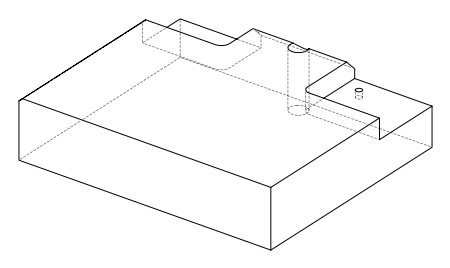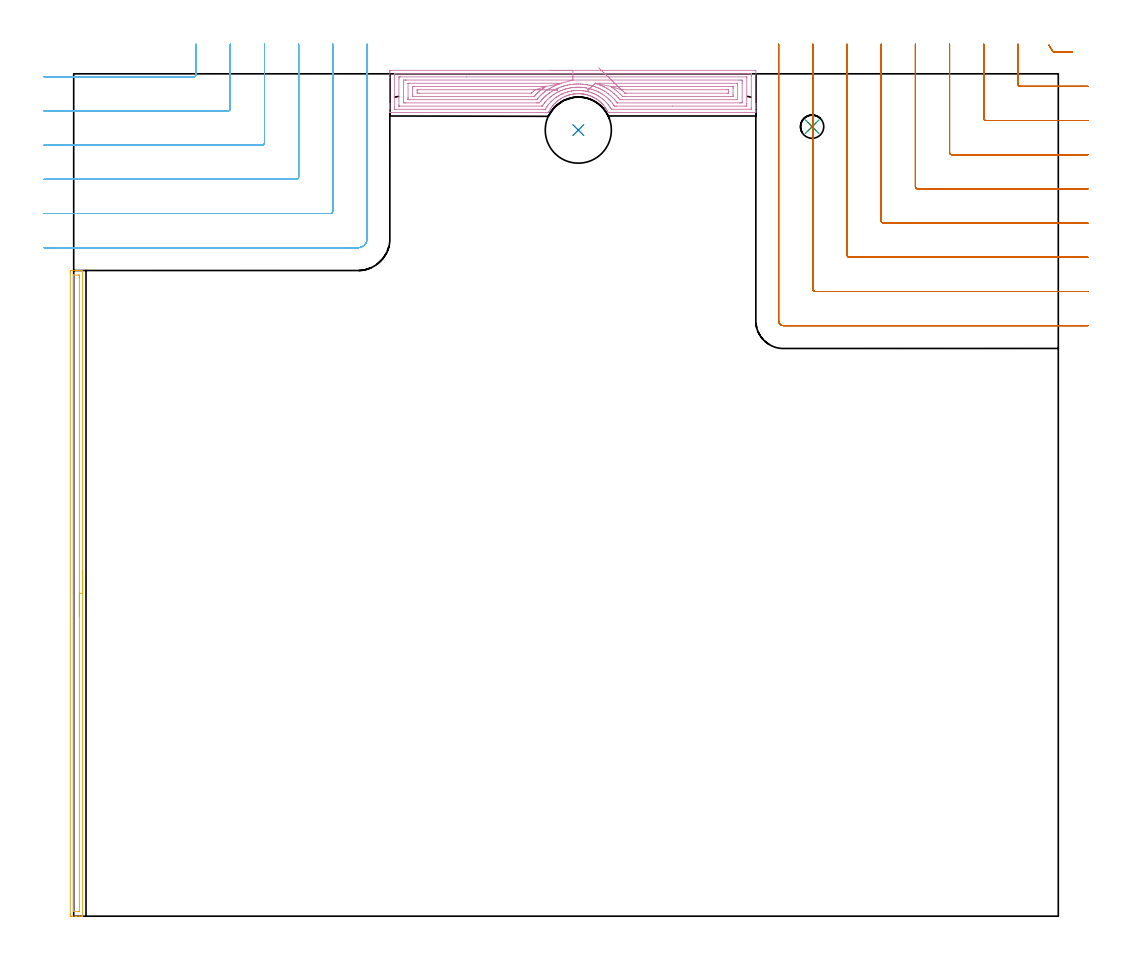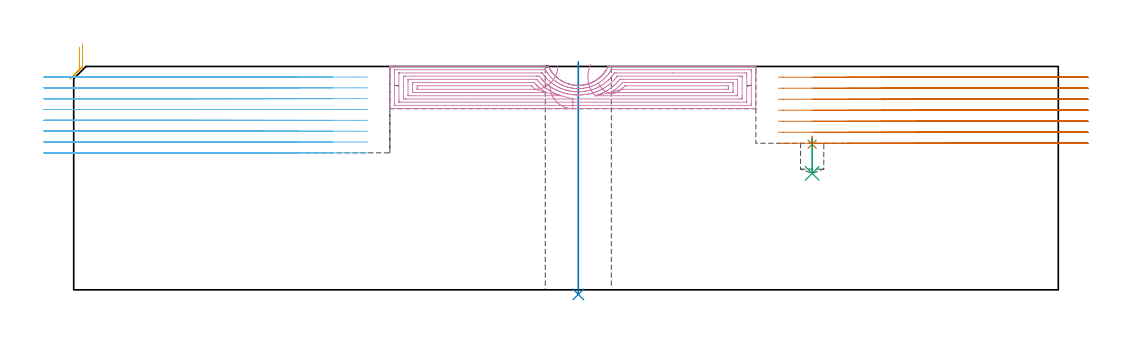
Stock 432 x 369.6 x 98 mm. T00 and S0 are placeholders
(PLAN: 7 operations, 4 tool changes, 49.9 min)
(1 SPOT_DRILL | STEP1POCKET | NXT0321_9005460120000 | 0.04 min | 3692 mm3)
(2 INDEXABLE_INSERT_DRILL_THROUGH_HOLE_FROM_SOLID | STEP1HOLE | NXT0302_029 | 0.41 min | 64674 mm3)
(3 DRILL_BLIND_HOLE_INTO_CENTER | STEP1POCKET | NXT0301_073 | 0.07 min | 1033 mm3)
(4 AREA_MILL | FG_CHAMFER_SURFACE | UGT0205_001 | 9.09 min | 29593 mm3)
(5 AREA_MILL_1 | FG_CHAMFER_SURFACE_1 | UGT0205_001 | 4.72 min | 4188 mm3)
(6 MILL_CORNER_NOTCH_RECTANGULAR | CORNER_NOTCH_RECTANGULAR | UGT0201_094 | Follow Part, ap 5, ae 75% | 16.35 min | 450720 mm3)
(7 MILL_CORNER_NOTCH_RECTANGULAR_1 | CORNER_NOTCH_RECTANGULAR_1 | UGT0201_094 | Follow Part, ap 5, ae 75% | 19.23 min | 532802 mm3)
(TOOL NXT0321_9005460120000 | NC Spot Drill, 142deg, 12mm, Carbide, Uncoated | D12 PA142 FL30 Z2)
(TOOL NXT0302_029 | Index. Insert Drill 29mm [880-D2900L32-05] | D29 PA176 FL145 Z2)
(TOOL NXT0301_073 | Carbide Drill 10.2mm [860.1-1020-031A1-MM 2214] | D10.2 PA140 FL55 Z2)
(TOOL UGT0205_001 | Chamfer Mill 20 x 3 x 45 deg. | D20 FL50 Z2)
(TOOL UGT0201_094 | End mill 20 mm | D20 FL38 Z4)
(OP 1 SPOT_DRILL)
G17 G21 G94 G90
T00 M6
G54
G17 G0 G90 X324. Y346.4 S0 M3
G43 Z108. H0
G94 G81 G98 Z63.861 F250. R67.3
G80
M5
M2
(OP 2 INDEXABLE_INSERT_DRILL_THROUGH_HOLE_FROM_SOLID)
G17 G21 G94 G90
T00 M6
G54
G17 G0 G90 X221.4 Y344.9 S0 M3
G43 Z108. H1
G94 G81 G98 Z-2.006 F250. R100.
G80
M5
M2
(OP 3 DRILL_BLIND_HOLE_INTO_CENTER)
G17 G21 G94 G90
T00 M6
G54
G17 G0 G90 X324. Y346.4 S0 M3
G43 Z108. H1
G94 G81 G98 Z51.1 F250. R66.3
G80
M5
M2
(OP 4 AREA_MILL)
G17 G21 G94 G90
T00 M6
G54
G17 G0 G90 X209. Y371.1 S1061 M3
G43 Z108. H0
Z89.5
G94 G1 X209.038 Z88.628 F250.
X209.152 Z87.763
X209.341 Z86.912
X209.603 Z86.08
X209.937 Z85.274
X210.34 Z84.5
X210.808 Z83.764
X211.34 Z83.072
X211.929 Z82.429
X212.572 Z81.84
X213.264 Z81.308
X214. Z80.84
X214.774 Z80.437
X215.58 Z80.103
X216.412 Z79.841
X217.263 Z79.652
X218.128 Z79.538
X219. Z79.5
X298.719
X299.168 Y371.095 Z79.503
X299.29 Y371.091 Z79.505
X299.3 Y370.964 Z79.633
Y356.565 Z94.029
Y355.953 Z94.644
Y355.685 Z94.912
Y355.072 Z95.525
Y354.804 Z95.792
Y354.267 Z96.332
Y353.579 Z97.02
Y353.042 Z97.557
X299.299 Y352.868 Z97.73
X299.29 Y352.606 Z97.992
X299.164 Y352.6 Z98.
X234.587
X234.516 Y352.604 Z97.99
X234.489 Y352.644 Z97.951
X234.427 Y352.759 Z97.839
X234.283 Y353.042 Z97.553
X234.199 Y353.21 Z97.39
X234.128 Y353.337 Z97.263
X233.603 Y354.213 Z96.385
X233.305 Y354.672 Z95.927
X233.156 Y354.883 Z95.716
X233.113 Y354.941 Z95.659
X233.001 Y355.09 Z95.509
X232.411 Y355.831 Z94.769
X232.361 Y355.888 Z94.711
X232.292 Y355.967 Z94.633
X232.223 Y356.041 Z94.559
X231.909 Y356.38 Z94.22
X231.729 Y356.565 Z94.034
X231.517 Y356.784 Z93.816
X231.455 Y356.843 Z93.756
X231.043 Y357.22 Z93.38
X230.939 Y357.31 Z93.29
X230.623 Y357.585 Z93.013
X230.579 Y357.62 Z92.978
X230.456 Y357.72 Z92.879
X229.729 Y358.262 Z92.336
X229.633 Y358.327 Z92.271
X229.237 Y358.596 Z92.002
X229.145 Y358.653 Z91.945
X228.835 Y358.844 Z91.753
X228.39 Y359.097 Z91.501
X227.941 Y359.337 Z91.262
X227.765 Y359.423 Z91.175
X227.664 Y359.473 Z91.126
X227.047 Y359.747 Z90.849
X226.601 Y359.928 Z90.671
X226.515 Y359.96 Z90.64
X226.153 Y360.093 Z90.506
X225.754 Y360.226 Z90.374
X225.354 Y360.35 Z90.25
X224.79 Y360.492 Z90.105
X224.364 Y360.586 Z90.013
X224.027 Y360.644 Z89.955
X223.899 Y360.665 Z89.931
X223.589 Y360.72 Z89.879
X223.47 Y360.741 Z89.859
X223.353 Y360.754 Z89.845
X223.11 Y360.781 Z89.816
X223.008 Y360.792 Z89.802
X222.747 Y360.824 Z89.774
X222.576 Y360.843 Z89.754
X222.278 Y360.865 Z89.731
X222.149 Y360.872 Z89.719
X222.129 Y360.874 Z89.718
X221.932 Y360.88 Z89.713
X221.682 Y360.889 Z89.706
X221.319 Y360.882 Z89.703
X221.299 Y360.881 Z89.704
X221.292 Y360.88
X221.253 Y360.877 Z89.702
X220.788 Y360.876 Z89.721
X220.336 Y360.842 Z89.748
X220.062 Y360.825 Z89.774
X219.894 Y360.813 Z89.786
X219.447 Y360.762 Z89.835
X219.171 Y360.719 Z89.879
X219. Y360.692 Z89.906
X218.106 Y360.509 Z90.089
X217.664 Y360.402 Z90.196
X217.447 Y360.349 Z90.249
X217.212 Y360.276 Z90.319
X217.046 Y360.224 Z90.374
X216.773 Y360.134 Z90.462
X216.764 Y360.131 Z90.465
X216.642 Y360.088 Z90.509
X216.318 Y359.975 Z90.625
X216.047 Y359.868 Z90.731
X215.869 Y359.799 Z90.801
X215.424 Y359.607 Z90.99
X215.136 Y359.473 Z91.126
X214.53 Y359.157 Z91.44
X214.07 Y358.894 Z91.706
X213.636 Y358.643 Z91.956
X213.56 Y358.596 Z92.003
X213.148 Y358.316 Z92.283
X212.742 Y358.027 Z92.573
X212.346 Y357.719 Z92.879
X211.847 Y357.304 Z93.296
X211.349 Y356.843 Z93.756
X211.195 Y356.69 Z93.909
X210.953 Y356.45 Z94.15
X210.66 Y356.125 Z94.471
X210.538 Y355.993 Z94.606
X210.514 Y355.966 Z94.632
X210.241 Y355.645 Z94.954
X210.112 Y355.493 Z95.107
X210.059 Y355.431 Z95.169
X209.803 Y355.09 Z95.509
X209.189 Y354.213 Z96.386
X209.165 Y354.177 Z96.422
X208.677 Y353.337 Z97.263
X208.476 Y352.965 Z97.634
X208.311 Y352.639 Z97.961
X208.293 Y352.607 Z97.993
X207.866 Y352.6 Z98.
X139.28 Y352.601 Z97.999
X138.836 Y352.602 Z97.997
X138.786
X138.71 Y352.614 Z97.985
X138.7 Y352.82 Z97.778
Y354.267 Z96.332
Y354.804 Z95.792
Y355.072 Z95.525
Y355.685 Z94.912
Y355.953 Z94.644
Y356.565 Z94.029
Y367.93 Z82.667
Y370.352 Z80.245
X138.703 Y370.658 Z79.939
X138.709 Y371.091 Z79.506
X138.839 Y371.095 Z79.503
X139.281 Y371.1 Z79.5
X219.
Y369.686 Z80.914
X296.047
X296.937 Y369.685 Z80.915
X297.031 Y369.684 Z80.916
X297.285 Y369.679 Z80.921
X297.29 Y369.598 Z81.002
X297.297 Y369.421 Z81.179
X297.299 Y368.896 Z81.704
X297.3 Y368.538 Z82.062
X297.299 Y354.804 Z95.796
X297.298 Y354.448 Z96.152
X297.29 Y354.087 Z96.513
X297.278 Y354.021 Z96.579
X297.236 Y354.019 Z96.581
X297.137 Y354.016 Z96.584
X296.937 Y354.015 Z96.585
X296.845 Y354.014 Z96.586
X236.077 Y354.015 Z96.585
X235.977 Y354.016 Z96.584
X235.928 Y354.019 Z96.581
X235.909 Y354.021 Z96.579
X235.795 Y354.199 Z96.401
X235.478 Y354.708 Z95.892
X235.418 Y354.804 Z95.796
X235.315 Y354.965 Z95.635
X234.808 Y355.685 Z94.915
X234.587 Y355.974 Z94.626
X234.109 Y356.565 Z94.035
X233.697 Y357.019 Z93.581
X233.288 Y357.446 Z93.154
X232.806 Y357.912 Z92.688
X232.587 Y358.11 Z92.49
X232.337 Y358.327 Z92.273
X231.915 Y358.677 Z91.923
X231.213 Y359.208 Z91.392
X231.104 Y359.287 Z91.313
X231.025 Y359.343 Z91.257
X230.592 Y359.635 Z90.965
X230.134 Y359.912 Z90.688
X229.828 Y360.088 Z90.512
X229.243 Y360.405 Z90.195
X228.866 Y360.596 Z90.004
X228.352 Y360.832 Z89.768
X228.042 Y360.969 Z89.631
X227.462 Y361.198 Z89.402
X227.089 Y361.338 Z89.262
X226.571 Y361.509 Z89.091
X225.791 Y361.741 Z88.859
X225.727 Y361.758 Z88.842
X225.68 Y361.77 Z88.83
X225.347 Y361.85 Z88.75
X224.79 Y361.964 Z88.636
X224.647 Y361.991 Z88.609
X223.899 Y362.115 Z88.485
X223.591 Y362.155 Z88.445
X223.008 Y362.22 Z88.38
X222.596 Y362.258 Z88.342
X222.117 Y362.287 Z88.313
X221.664 Y362.299 Z88.301
X221.227 Y362.295 Z88.305
X220.787 Y362.285 Z88.315
X220.336 Y362.26 Z88.34
X219.949 Y362.232 Z88.368
X219.445 Y362.188 Z88.412
X219.138 Y362.154 Z88.446
X218.555 Y362.064 Z88.536
X218.372 Y362.031 Z88.569
X217.664 Y361.891 Z88.709
X217.629 Y361.884 Z88.716
X217.47 Y361.85 Z88.75
X216.911 Y361.714 Z88.886
X216.85 Y361.699 Z88.901
X216.773 Y361.677 Z88.923
X216.229 Y361.508 Z89.092
X215.883 Y361.395 Z89.205
X215.566 Y361.283 Z89.317
X214.992 Y361.069 Z89.531
X214.919 Y361.041 Z89.559
X214.745 Y360.969 Z89.631
X214.298 Y360.774 Z89.826
X214.218 Y360.738 Z89.862
X214.101 Y360.681 Z89.919
X213.707 Y360.478 Z90.122
X213.21 Y360.219 Z90.381
X213.126 Y360.172 Z90.428
X212.978 Y360.088 Z90.512
X212.565 Y359.846 Z90.754
X212.32 Y359.699 Z90.901
X212.021 Y359.503 Z91.097
X211.584 Y359.208 Z91.392
X211.493 Y359.144 Z91.456
X211.469 Y359.128 Z91.472
X211.429 Y359.098 Z91.502
X210.992 Y358.759 Z91.841
X210.538 Y358.398 Z92.202
X210.499 Y358.365 Z92.235
X210.455 Y358.327 Z92.273
X210.034 Y357.944 Z92.656
X209.648 Y357.589 Z93.011
X209.575 Y357.518 Z93.082
X209.505 Y357.446 Z93.154
X209.144 Y357.063 Z93.537
X208.757 Y356.643 Z93.957
X208.721 Y356.601 Z93.999
X208.69 Y356.565 Z94.035
X208.321 Y356.116 Z94.484
X207.992 Y355.685 Z94.915
X207.939 Y355.613 Z94.987
X207.866 Y355.511 Z95.089
X207.576 Y355.09 Z95.51
X207.382 Y354.804 Z95.796
X207.229 Y354.553 Z96.047
X206.975 Y354.132 Z96.468
X206.912 Y354.037 Z96.563
X206.9 Y354.021 Z96.579
X206.878 Y354.019 Z96.581
X206.085 Y354.015 Z96.585
X205.992 Y354.014 Z96.586
X141.063 Y354.016 Z96.584
X140.968 Y354.017 Z96.583
X140.716 Y354.022 Z96.578
X140.71 Y354.103 Z96.497
X140.703 Y354.279 Z96.321
X140.701 Y354.804 Z95.796
X140.7 Y355.162 Z95.438
X140.701 Y368.896 Z81.704
X140.702 Y369.252 Z81.348
X140.71 Y369.613 Z80.987
X140.722 Y369.679 Z80.921
X140.764 Y369.681 Z80.919
X140.863 Y369.684 Z80.916
X141.063 Y369.685 Z80.915
X141.155 Y369.686 Z80.914
X219.
Y368.272 Z82.328
X295.156 Y368.271 Z82.329
X295.242 Y368.27 Z82.33
X295.272 Y368.268 Z82.332
X295.284 Y368.266 Z82.334
X295.29 Y368.251 Z82.349
X295.295 Y368.158 Z82.442
X295.299 Y368.016 Z82.584
X295.3 Y367.873 Z82.727
Y356.423 Z94.177
X295.296 Y355.685 Z94.915
X295.292 Y355.55 Z95.05
X295.276 Y355.436 Z95.164
X295.156 Y355.434 Z95.166
X294.523 Y355.429 Z95.171
X262.78
X238.15
X237.516 Y355.431 Z95.169
X237.26 Y355.434 Z95.166
X237.229 Y355.435 Z95.165
X237.196 Y355.475 Z95.125
X237.134 Y355.559 Z95.041
X237.044 Y355.685 Z94.915
X236.573 Y356.363 Z94.237
X236.415 Y356.565 Z94.035
X236.369 Y356.623 Z93.977
X235.685 Y357.446 Z93.154
X235.478 Y357.677 Z92.923
X234.854 Y358.327 Z92.273
X234.587 Y358.583 Z92.017
X233.9 Y359.208 Z91.392
X233.697 Y359.378 Z91.222
X232.846 Y360.049 Z90.551
X232.806 Y360.079 Z90.521
X232.792 Y360.088 Z90.512
X231.915 Y360.688 Z89.912
X231.461 Y360.969 Z89.631
X231.025 Y361.219 Z89.381
X230.445 Y361.542 Z89.058
X230.134 Y361.697 Z88.903
X229.814 Y361.85 Z88.75
X229.243 Y362.104 Z88.496
X228.793 Y362.296 Z88.304
X228.352 Y362.465 Z88.135
X227.615 Y362.731 Z87.869
X227.462 Y362.782 Z87.818
X227.385 Y362.807 Z87.793
X226.571 Y363.037 Z87.563
X226.153 Y363.144 Z87.456
X225.68 Y363.25 Z87.35
X225.024 Y363.38 Z87.22
X224.79 Y363.421 Z87.179
X224.403 Y363.484 Z87.116
X223.963 Y363.549 Z87.051
X223.899 Y363.557 Z87.043
X223.429 Y363.612 Z86.988
X223.008 Y363.652 Z86.948
X222.963 Y363.656 Z86.944
X222.117 Y363.704 Z86.896
X222.02 Y363.708 Z86.892
X221.227 Y363.712 Z86.888
X221.126 Y363.711 Z86.889
X220.336 Y363.683 Z86.917
X220.267 Y363.68 Z86.92
X219.445 Y363.62 Z86.98
X219.348 Y363.612 Z86.988
X218.64 Y363.527 Z87.073
X218.555 Y363.515 Z87.085
X217.878 Y363.4 Z87.2
X217.664 Y363.359 Z87.241
X217.139 Y363.25 Z87.35
X216.773 Y363.17 Z87.43
X216.417 Y363.083 Z87.517
X215.883 Y362.943 Z87.657
X215.717 Y362.894 Z87.706
X215.183 Y362.731 Z87.869
X215.04 Y362.683 Z87.917
X214.992 Y362.667 Z87.933
X214.392 Y362.443 Z88.157
X214.101 Y362.332 Z88.268
X213.756 Y362.192 Z88.408
X213.21 Y361.961 Z88.639
X213.133 Y361.926 Z88.674
X212.973 Y361.85 Z88.75
X212.542 Y361.63 Z88.97
X212.32 Y361.514 Z89.086
X211.965 Y361.32 Z89.28
X211.429 Y361.02 Z89.58
X211.396 Y361.001 Z89.599
X211.343 Y360.969 Z89.631
X210.848 Y360.663 Z89.937
X210.538 Y360.459 Z90.141
X210.318 Y360.307 Z90.293
X210.012 Y360.088 Z90.512
X209.648 Y359.815 Z90.785
X209.307 Y359.544 Z91.056
X208.892 Y359.208 Z91.392
X208.82 Y359.146 Z91.454
X208.757 Y359.09 Z91.51
X207.935 Y358.327 Z92.273
X207.9 Y358.293 Z92.307
X207.866 Y358.259 Z92.341
X207.471 Y357.837 Z92.763
X207.11 Y357.446 Z93.154
X207.047 Y357.375 Z93.225
X206.975 Y357.292 Z93.308
X206.646 Y356.891 Z93.709
X206.395 Y356.565 Z94.035
X206.085 Y356.151 Z94.449
X205.89 Y355.877 Z94.723
X205.755 Y355.685 Z94.915
X205.646 Y355.536 Z95.064
X205.583 Y355.453 Z95.147
X205.567 Y355.435 Z95.165
X205.526 Y355.433 Z95.167
X205.453 Y355.431 Z95.169
X205.194 Y355.429 Z95.171
X142.844 Y355.43 Z95.17
X142.758 Y355.431 Z95.169
X142.728 Y355.433 Z95.167
X142.716 Y355.435 Z95.165
X142.71 Y355.449 Z95.151
X142.705 Y355.542 Z95.058
X142.701 Y355.685 Z94.915
X142.7 Y355.827 Z94.773
Y367.277 Z83.323
X142.704 Y368.016 Z82.584
X142.708 Y368.15 Z82.45
X142.724 Y368.265 Z82.335
X142.844 Y368.266 Z82.334
X143.477 Y368.271 Z82.329
X172.354 Y368.272 Z82.328
X219.
Y366.857 Z83.743
X291.874
X292.484 Y366.856 Z83.744
X293.09 Y366.853 Z83.747
X293.288 Y366.85 Z83.75
X293.292 Y366.657 Z83.943
X293.296 Y366.254 Z84.346
X293.3 Y365.447 Z85.153
X293.299 Y357.446 Z93.154
X293.292 Y357.043 Z93.557
X293.288 Y356.85 Z93.75
X293.09 Y356.847 Z93.753
X292.484 Y356.844 Z93.756
X292.203 Y356.843 Z93.757
X238.608
X238.532 Y356.845 Z93.755
X238.495 Y356.847 Z93.753
X238.481 Y356.849 Z93.751
X238.425 Y356.918 Z93.682
X238.15 Y357.266 Z93.334
X238.005 Y357.446 Z93.154
X237.397 Y358.191 Z92.409
X237.274 Y358.327 Z92.273
X237.26 Y358.342 Z92.258
X236.43 Y359.208 Z91.392
X236.4 Y359.238 Z91.362
X236.369 Y359.268 Z91.332
X235.478 Y360.088 Z90.512
X234.587 Y360.791 Z89.809
X234.352 Y360.969 Z89.631
X233.697 Y361.433 Z89.167
X233.075 Y361.85 Z88.75
X232.806 Y362.017 Z88.583
X232.382 Y362.269 Z88.331
X231.915 Y362.523 Z88.077
X231.523 Y362.731 Z87.869
X231.025 Y362.975 Z87.625
X230.554 Y363.196 Z87.404
X230.134 Y363.375 Z87.225
X229.562 Y363.612 Z86.988
X229.243 Y363.734 Z86.866
X229.046 Y363.806 Z86.794
X228.352 Y364.042 Z86.558
X227.72 Y364.237 Z86.363
X227.462 Y364.309 Z86.291
X226.781 Y364.492 Z86.108
X226.571 Y364.54 Z86.06
X226.509 Y364.554 Z86.046
X225.68 Y364.717 Z85.883
X225.399 Y364.77 Z85.83
X224.79 Y364.872 Z85.728
X224.345 Y364.932 Z85.668
X223.899 Y364.983 Z85.617
X223.344 Y365.041 Z85.559
X223.008 Y365.067 Z85.533
X222.388 Y365.105 Z85.495
X222.117 Y365.117 Z85.483
X221.479 Y365.124 Z85.476
X221.227 Y365.123 Z85.477
X220.606 Y365.107 Z85.493
X220.336 Y365.095 Z85.505
X219.762 Y365.06 Z85.54
X219.445 Y365.036 Z85.564
X218.941 Y364.991 Z85.609
X218.555 Y364.947 Z85.653
X218.147 Y364.896 Z85.704
X217.664 Y364.818 Z85.782
X217.383 Y364.77 Z85.83
X216.773 Y364.651 Z85.949
X216.64 Y364.624 Z85.976
X216.035 Y364.492 Z86.108
X215.912 Y364.463 Z86.137
X215.883 Y364.455 Z86.145
X215.212 Y364.275 Z86.325
X214.992 Y364.211 Z86.389
X214.531 Y364.067 Z86.533
X214.101 Y363.927 Z86.673
X213.866 Y363.844 Z86.756
X213.225 Y363.612 Z86.988
X213.214 Y363.608 Z86.992
X212.589 Y363.346 Z87.254
X212.32 Y363.229 Z87.371
X211.974 Y363.073 Z87.527
X211.429 Y362.81 Z87.79
X211.376 Y362.783 Z87.817
X211.275 Y362.731 Z87.869
X210.8 Y362.472 Z88.128
X210.538 Y362.327 Z88.273
X210.234 Y362.151 Z88.449
X209.722 Y361.85 Z88.75
X209.648 Y361.803 Z88.797
X209.143 Y361.468 Z89.132
X208.757 Y361.205 Z89.395
X208.618 Y361.106 Z89.494
X208.434 Y360.969 Z89.631
X207.866 Y360.529 Z90.071
X207.622 Y360.33 Z90.27
X207.333 Y360.088 Z90.512
X207.143 Y359.922 Z90.678
X206.975 Y359.771 Z90.829
X206.682 Y359.498 Z91.102
X206.374 Y359.208 Z91.392
X206.228 Y359.066 Z91.534
X206.085 Y358.921 Z91.679
X205.796 Y358.612 Z91.988
X205.534 Y358.327 Z92.273
X205.375 Y358.148 Z92.452
X205.194 Y357.94 Z92.66
X204.969 Y357.668 Z92.932
X204.303 Y356.85 Z93.75
X204.019 Y356.847 Z93.753
X203.413 Y356.844 Z93.756
X203.132 Y356.843 Z93.757
X145.516 Y356.844 Z93.756
X145.233 Y356.846 Z93.754
X144.802 Y356.85 Z93.75
X144.71 Y356.862 Z93.738
X144.7 Y357.446 Z93.154
X144.701 Y366.254 Z84.346
X144.708 Y366.657 Z83.943
X144.712 Y366.85 Z83.75
X144.91 Y366.853 Z83.747
X145.516 Y366.856 Z83.744
X145.797 Y366.857 Z83.743
X219.
X213.93 Y365.436 Z85.164
X213.343 Y365.242 Z85.358
X213.21 Y365.196 Z85.404
X212.691 Y365.006 Z85.594
X212.32 Y364.866 Z85.734
X212.049 Y364.76 Z85.84
X211.429 Y364.509 Z86.091
X211.417 Y364.504 Z86.096
X211.391 Y364.492 Z86.108
X210.81 Y364.223 Z86.377
X210.538 Y364.092 Z86.508
X210.217 Y363.929 Z86.671
X209.648 Y363.636 Z86.964
X209.632 Y363.627 Z86.973
X209.603 Y363.612 Z86.988
X209.068 Y363.304 Z87.296
X208.757 Y363.122 Z87.478
X208.512 Y362.973 Z87.627
X208.119 Y362.731 Z87.869
X207.966 Y362.632 Z87.968
X207.866 Y362.566 Z88.034
X207.442 Y362.269 Z88.331
X206.975 Y361.94 Z88.66
X206.923 Y361.902 Z88.698
X206.856 Y361.85 Z88.75
X206.427 Y361.511 Z89.089
X206.085 Y361.239 Z89.361
X205.937 Y361.115 Z89.485
X205.767 Y360.969 Z89.631
X205.467 Y360.7 Z89.9
X205.194 Y360.451 Z90.149
X205.005 Y360.275 Z90.325
X204.81 Y360.088 Z90.512
X204.557 Y359.838 Z90.762
X204.303 Y359.58 Z91.02
X203.96 Y359.208 Z91.392
X203.703 Y358.921 Z91.679
X203.413 Y358.59 Z92.01
X203.291 Y358.447 Z92.153
X203.189 Y358.327 Z92.273
X203.155 Y358.29 Z92.31
X203.139 Y358.275 Z92.325
X203.086 Y358.264 Z92.336
X202.592 Y358.257 Z92.343
X147.227 Y358.258 Z92.342
X147.087 Y358.26 Z92.34
X146.807 Y358.265 Z92.335
X146.709 Y358.272 Z92.328
X146.706 Y358.288 Z92.312
X146.704 Y358.327 Z92.273
X146.7 Y358.918 Z91.682
Y359.208 Z91.392
X146.701 Y365.373 Z85.227
X146.702 Y365.41 Z85.19
X146.705 Y365.427 Z85.173
X146.708 Y365.432 Z85.168
X146.733 Y365.436 Z85.164
X147.015 Y365.441 Z85.159
X147.156 Y365.443 Z85.157
X213.423
X213.706 Y365.442 Z85.158
X213.894 Y365.438 Z85.162
X213.93 Y365.436 Z85.164
X207.146 Y364.023 Z86.577
X207.141 Y364.016 Z86.584
X207.113 Y363.995 Z86.605
X206.521 Y363.612 Z86.988
X206.262 Y363.436 Z87.164
X206.085 Y363.313 Z87.287
X205.745 Y363.067 Z87.533
X205.286 Y362.731 Z87.869
X205.234 Y362.691 Z87.909
X205.194 Y362.66 Z87.94
X204.742 Y362.297 Z88.303
X204.303 Y361.942 Z88.658
X204.253 Y361.9 Z88.7
X204.197 Y361.85 Z88.75
X203.789 Y361.478 Z89.122
X203.413 Y361.13 Z89.47
X203.245 Y360.969 Z89.631
X202.883 Y360.612 Z89.988
X202.522 Y360.242 Z90.358
X201.994 Y359.679 Z90.921
X201.947 Y359.677 Z90.923
X201.842 Y359.674 Z90.926
X201.631 Y359.672 Z90.928
X148.939
X148.826 Y359.674 Z90.926
X148.752 Y359.676 Z90.924
X148.716 Y359.678 Z90.922
X148.71 Y359.714 Z90.886
X148.704 Y360.088 Z90.512
X148.701 Y360.463 Z90.137
X148.7 Y363.105 Z87.495
X148.704 Y363.612 Z86.988
X148.708 Y363.978 Z86.622
X148.718 Y364.022 Z86.578
X148.763 Y364.024 Z86.576
X148.868 Y364.027 Z86.573
X149.079 Y364.028 Z86.572
X149.548 Y364.029 Z86.571
X207.02
X207.08 Y364.028 Z86.572
X207.145 Y364.024 Z86.576
X207.146 Y364.023 Z86.577
X202.48 Y362.607 Z87.993
X202.11 Y362.257 Z88.343
X201.631 Y361.812 Z88.788
X201.207 Y361.389 Z89.211
X201.051 Y361.234 Z89.366
X200.922 Y361.108 Z89.492
X200.904 Y361.092 Z89.508
X200.884 Y361.09 Z89.51
X200.837 Y361.087 Z89.513
X200.74 Y361.086 Z89.514
X151.633
X150.86 Y361.091 Z89.509
X150.735 Y361.093 Z89.507
X150.709 Y361.107 Z89.493
X150.704 Y361.124 Z89.476
X150.701 Y362.167 Z88.433
X150.704 Y362.484 Z88.116
X150.709 Y362.575 Z88.025
X150.713 Y362.61 Z87.99
X150.717 Y362.611 Z87.989
X150.764 Y362.613 Z87.987
X150.86 Y362.614 Z87.986
X150.978 Y362.615 Z87.985
X201.749 Y362.614 Z87.986
X202.288 Y362.609 Z87.991
X202.48 Y362.607 Z87.993
X203.351 Y362.596 Z88.042
X204.214 Y362.585 Z88.167
X205.063 Y362.574 Z88.367
X205.892 Y362.563 Z88.64
X206.693 Y362.553 Z88.984
X207.462 Y362.543 Z89.396
X208.191 Y362.534 Z89.875
X208.877 Y362.525 Z90.414
X209.512 Y362.517 Z91.012
X210.093 Y362.51 Z91.663
X210.615 Y362.503 Z92.361
X211.075 Y362.497 Z93.103
X211.468 Y362.492 Z93.882
X211.791 Y362.488 Z94.692
X212.043 Y362.485 Z95.527
X212.221 Y362.483 Z96.381
X212.324 Y362.481 Z97.248
X212.351 Z98.12
G0 X226.897 Y363.628 Z99.048
G1 X226.56 Y363.319 Z98.305
X226.273 Y363.054 Z97.524
X226.036 Y362.837 Z96.713
X225.853 Y362.668 Z95.877
X225.724 Y362.55 Z95.023
X225.65 Y362.482 Z94.156
X225.632 Y362.465 Z93.284
X225.671 Y362.5 Z92.413
X225.764 Y362.587 Z91.55
X225.913 Y362.724 Z90.702
X226.116 Y362.91 Z89.874
X226.371 Y363.145 Z89.073
X226.677 Y363.426 Z88.306
X227.03 Y363.751 Z87.578
X227.429 Y364.118 Z86.894
X227.87 Y364.523 Z86.26
X228.351 Y364.965 Z85.681
X228.866 Y365.439 Z85.161
X228.867 Y365.44 Z85.16
X228.96 Y365.442 Z85.158
X229.102 Y365.443 Z85.157
X229.172
X290.773
X290.915 Y365.441 Z85.159
X291.197 Y365.436 Z85.164
X291.291 Y365.428 Z85.172
X291.294 Y365.412 Z85.188
X291.296 Y365.373 Z85.227
X291.3 Y364.783 Z85.817
Y364.492 Z86.108
X291.299 Y358.327 Z92.273
X291.298 Y358.29 Z92.31
X291.295 Y358.273 Z92.327
X291.292 Y358.268 Z92.332
X291.267 Y358.264 Z92.336
X290.986 Y358.259 Z92.341
X290.844 Y358.257 Z92.343
X240.822
X239.932 Y358.258 Z92.342
X239.861 Y358.259 Z92.341
X239.72 Y358.264 Z92.336
X239.655 Y358.269 Z92.331
X239.637 Y358.287 Z92.313
X239.601 Y358.327 Z92.273
X239.041 Y358.987 Z91.613
X238.838 Y359.208 Z91.392
X238.15 Y359.93 Z90.67
X237.987 Y360.088 Z90.512
X237.26 Y360.764 Z89.836
X237.03 Y360.969 Z89.631
X236.369 Y361.501 Z89.099
X235.923 Y361.85 Z88.75
X235.478 Y362.173 Z88.427
X234.68 Y362.731 Z87.869
X234.587 Y362.793 Z87.807
X234.397 Y362.919 Z87.681
X233.697 Y363.328 Z87.272
X233.193 Y363.612 Z86.988
X232.806 Y363.818 Z86.782
X232.371 Y364.041 Z86.559
X231.915 Y364.254 Z86.346
X231.389 Y364.492 Z86.108
X231.025 Y364.648 Z85.952
X230.755 Y364.759 Z85.841
X230.134 Y364.997 Z85.603
X229.333 Y365.284 Z85.316
X228.937 Y365.412 Z85.188
X228.874 Y365.434 Z85.166
X228.866 Y365.439 Z85.161
X235.68 Y364.024 Z86.576
X235.695 Y364.025 Z86.575
X235.806 Y364.027 Z86.573
X235.947 Y364.029 Z86.571
X236.369
X289.062 Y364.028 Z86.572
X289.174 Y364.027 Z86.573
X289.249 Y364.025 Z86.575
X289.284 Y364.023 Z86.577
X289.29 Y363.986 Z86.614
X289.296 Y363.612 Z86.988
X289.299 Y363.238 Z87.362
X289.3 Y360.595 Z90.005
X289.296 Y360.088 Z90.512
X289.292 Y359.722 Z90.878
X289.282 Y359.678 Z90.922
X289.237 Y359.676 Z90.924
X289.132 Y359.673 Z90.927
X288.921 Y359.672 Z90.928
X288.452 Y359.671 Z90.929
X242.135
X241.713 Y359.672 Z90.928
X241.241 Y359.674 Z90.926
X240.822 Y359.678 Z90.922
X240.423 Y360.088 Z90.512
X239.932 Y360.591 Z90.009
X239.552 Y360.969 Z89.631
X239.041 Y361.445 Z89.155
X238.595 Y361.85 Z88.75
X238.15 Y362.212 Z88.388
X237.494 Y362.731 Z87.869
X237.26 Y362.908 Z87.692
X236.597 Y363.387 Z87.213
X236.014 Y363.788 Z86.812
X235.68 Y364.024 Z86.576
X240.321 Y362.606 Z87.994
X240.372 Y362.609 Z87.991
X240.522 Y362.612 Z87.988
X240.822 Y362.614 Z87.986
X240.94 Y362.615 Z87.985
X286.367 Y362.614 Z87.986
X287.14 Y362.609 Z87.991
X287.264 Y362.608 Z87.992
X287.29 Y362.593 Z88.007
X287.296 Y362.576 Z88.024
X287.299 Y361.533 Z89.067
X287.296 Y361.216 Z89.384
X287.291 Y361.125 Z89.475
X287.287 Y361.091 Z89.509
X287.283 Y361.09 Z89.51
X287.236 Y361.087 Z89.513
X287.14 Y361.086 Z89.514
X287.022 Y361.085 Z89.515
X242.486
X242.1 Y361.088 Z89.512
X241.908 Y361.091 Z89.509
X241.888 Y361.092 Z89.508
X241.859 Y361.117 Z89.483
X241.801 Y361.171 Z89.429
X241.713 Y361.258 Z89.342
X241.117 Y361.85 Z88.75
X240.321 Y362.606 Z87.994
X239.789 Y363.118 Z87.528
X239.231 Y363.657 Z87.128
X238.65 Y364.217 Z86.798
X238.05 Y364.795 Z86.539
X237.436 Y365.387 Z86.354
X236.813 Y365.987 Z86.243
X236.186 Y366.592 Z86.209
X235.559 Y367.197 Z86.251
X234.936 Y367.797 Z86.368
X234.324 Y368.388 Z86.56
X233.725 Y368.964 Z86.826
X233.146 Y369.523 Z87.163
X232.59 Y370.059 Z87.569
X232.062 Y370.568 Z88.041
X231.565 Y371.047 Z88.575
X231.104 Y371.492 Z89.167
X230.682 Y371.899 Z89.813
X230.301 Y372.265 Z90.507
G0 Z108.
M5
M2
(OP 5 AREA_MILL_1)
G17 G21 G94 G90
T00 M6
G54
G17 G0 G90 X3.9 Y151.65 S1061 M3
G43 Z108. H0
G94 G1 Y151.612 Z107.128 F250.
Y151.498 Z106.263
Y151.309 Z105.412
Y151.047 Z104.58
Y150.713 Z103.774
Y150.31 Z103.
Y149.842 Z102.264
Y149.31 Z101.572
Y148.721 Z100.929
Y148.078 Z100.339
Y147.386 Z99.808
Y146.65 Z99.34
Y145.876 Z98.937
Y145.07 Z98.603
Y144.238 Z98.341
Y143.387 Z98.152
Y142.522 Z98.038
Y141.65 Z98.
Y0.158
X3.905 Y0.01 Z97.995
X3.884 Y0.008 Z97.975
X3.544 Y0. Z97.644
X3.169 Z97.268
X2.526 Z96.621
X1.321 Z95.418
X0.758 Z94.852
X-1.01 Y0.001 Z93.085
X-1.248 Y0.004 Z92.848
X-1.491 Y0.009 Z92.605
X-1.494 Y0.12 Z92.603
X-1.499 Y0.608 Z92.601
X-1.5 Y1.103 Z92.6
Y282.293
X-1.499 Y282.692 Z92.601
X-1.494 Y283.18 Z92.603
X-1.491 Y283.291 Z92.605
X-1.01 Y283.3 Z93.085
X0.758 Z94.852
X1.321 Z95.418
X1.642 Z95.738
X2.205 Z96.301
X2.526 Z96.621
X3.545 Z97.644
X3.883 Y283.293 Z97.974
X3.897 Y283.291 Z97.988
X3.9 Y283.138 Z98.
Y141.65
X2.486 Z96.586
X2.485 Y2.181 Z96.585
X2.483 Y2.075 Z96.583
X2.479 Y2.025 Z96.579
X2.471 Y2.01 Z96.571
X2.422 Y2.007 Z96.522
X2.032 Y2.001 Z96.132
X0.263 Z94.363
X0.033 Y2.005 Z94.133
X-0.07 Y2.01 Z94.03
X-0.085 Y2.352 Z94.015
Y2.394
X-0.086 Y3.246 Z94.014
X-0.085 Y281.119 Z94.015
X-0.083 Y281.225 Z94.017
X-0.079 Y281.275 Z94.021
X-0.071 Y281.29 Z94.029
X-0.022 Y281.294 Z94.078
X0.368 Y281.3 Z94.468
X2.137 Y281.299 Z96.237
X2.367 Y281.295 Z96.467
X2.47 Y281.29 Z96.57
X2.485 Y280.948 Z96.585
Y280.906
X2.486 Y280.055 Z96.586
Y141.65
Y140.778 Z96.624
Y139.914 Z96.738
Y139.062 Z96.926
Y138.23 Z97.189
Y137.424 Z97.523
Y136.65 Z97.925
Y135.914 Z98.394
Y135.222 Z98.925
Y134.579 Z99.515
Y133.99 Z100.158
Y133.459 Z100.85
Y132.99 Z101.586
Y132.587 Z102.36
Y132.253 Z103.165
Y131.991 Z103.997
Y131.802 Z104.849
Y131.688 Z105.714
Y131.65 Z106.586
G0 Z108.
M5
M2
(OP 6 MILL_CORNER_NOTCH_RECTANGULAR)
G17 G21 G94 G90
T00 M6
G54
G17 G0 G90 X-13. Y368.3 S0 M3
G43 Z108.124 H0
Z93.371
G94 G1 X-10. F250.
X52.707 F500.
G3 X53.7 Y369.293 R1.
G1 Y379.6
Y382.6 F250.
G0 Z108.124
X-13. Y353.3
Z93.371
G1 X-10.
X67.706 F500.
G3 X68.7 Y354.294 R1.
G1 Y379.6
Y382.6 F250.
G0 Z108.124
X-13. Y338.3
Z93.371
G1 X-10.
X82.706 F500.
G3 X83.7 Y339.294 R1.
G1 Y379.6
Y382.6 F250.
G0 Z108.124
X-13. Y323.3
Z93.371
G1 X-10.
X97.705 F500.
G3 X98.7 Y324.295 R1.
G1 Y379.6
Y382.6 F250.
G0 Z108.124
X-13. Y308.3
Z93.371
G1 X-10.
X112.705 F500.
G3 X113.7 Y309.295 R1.
G1 Y379.6
Y382.6 F250.
G0 Z108.124
X-13. Y293.3
Z93.371
G1 X-10.
X124.8 F500.
G3 X128.7 Y297.2 R3.9
G1 Y379.6
Y382.6 F250.
G0 Z108.124
X-13. Y368.3
Z88.618
G1 X-10.
X52.707 F500.
G3 X53.7 Y369.293 R1.
G1 Y379.6
Y382.6 F250.
G0 Z108.124
X-13. Y353.3
Z88.618
G1 X-10.
X67.706 F500.
G3 X68.7 Y354.294 R1.
G1 Y379.6
Y382.6 F250.
G0 Z108.124
X-13. Y338.3
Z88.618
G1 X-10.
X82.706 F500.
G3 X83.7 Y339.294 R1.
G1 Y379.6
Y382.6 F250.
G0 Z108.124
X-13. Y323.3
Z88.618
G1 X-10.
X97.705 F500.
G3 X98.7 Y324.295 R1.
G1 Y379.6
Y382.6 F250.
G0 Z108.124
X-13. Y308.3
Z88.618
G1 X-10.
X112.705 F500.
G3 X113.7 Y309.295 R1.
G1 Y379.6
Y382.6 F250.
G0 Z108.124
X-13. Y293.3
Z88.618
G1 X-10.
X124.8 F500.
G3 X128.7 Y297.2 R3.9
G1 Y379.6
Y382.6 F250.
G0 Z108.124
X-13. Y368.3
Z83.865
G1 X-10.
X52.707 F500.
G3 X53.7 Y369.293 R1.
G1 Y379.6
Y382.6 F250.
G0 Z108.124
X-13. Y353.3
Z83.865
G1 X-10.
X67.706 F500.
G3 X68.7 Y354.294 R1.
G1 Y379.6
Y382.6 F250.
G0 Z108.124
X-13. Y338.3
Z83.865
G1 X-10.
X82.706 F500.
G3 X83.7 Y339.294 R1.
G1 Y379.6
Y382.6 F250.
G0 Z108.124
X-13. Y323.3
Z83.865
G1 X-10.
X97.705 F500.
G3 X98.7 Y324.295 R1.
G1 Y379.6
Y382.6 F250.
G0 Z108.124
X-13. Y308.3
Z83.865
G1 X-10.
X112.705 F500.
G3 X113.7 Y309.295 R1.
G1 Y379.6
Y382.6 F250.
G0 Z108.124
X-13. Y293.3
Z83.865
G1 X-10.
X124.8 F500.
G3 X128.7 Y297.2 R3.9
G1 Y379.6
Y382.6 F250.
G0 Z108.124
X-13. Y368.3
Z79.112
G1 X-10.
X52.707 F500.
G3 X53.7 Y369.293 R1.
G1 Y379.6
Y382.6 F250.
G0 Z108.124
X-13. Y353.3
Z79.112
G1 X-10.
X67.706 F500.
G3 X68.7 Y354.294 R1.
G1 Y379.6
Y382.6 F250.
G0 Z108.124
X-13. Y338.3
Z79.112
G1 X-10.
X82.706 F500.
G3 X83.7 Y339.294 R1.
G1 Y379.6
Y382.6 F250.
G0 Z108.124
X-13. Y323.3
Z79.112
G1 X-10.
X97.705 F500.
G3 X98.7 Y324.295 R1.
G1 Y379.6
Y382.6 F250.
G0 Z108.124
X-13. Y308.3
Z79.112
G1 X-10.
X112.705 F500.
G3 X113.7 Y309.295 R1.
G1 Y379.6
Y382.6 F250.
G0 Z108.124
X-13. Y293.3
Z79.112
G1 X-10.
X124.8 F500.
G3 X128.7 Y297.2 R3.9
G1 Y379.6
Y382.6 F250.
G0 Z108.124
X-13. Y368.3
Z74.359
G1 X-10.
X52.707 F500.
G3 X53.7 Y369.293 R1.
G1 Y379.6
Y382.6 F250.
G0 Z108.124
X-13. Y353.3
Z74.359
G1 X-10.
X67.706 F500.
G3 X68.7 Y354.294 R1.
G1 Y379.6
Y382.6 F250.
G0 Z108.124
X-13. Y338.3
Z74.359
G1 X-10.
X82.706 F500.
G3 X83.7 Y339.294 R1.
G1 Y379.6
Y382.6 F250.
G0 Z108.124
X-13. Y323.3
Z74.359
G1 X-10.
X97.705 F500.
G3 X98.7 Y324.295 R1.
G1 Y379.6
Y382.6 F250.
G0 Z108.124
X-13. Y308.3
Z74.359
G1 X-10.
X112.705 F500.
G3 X113.7 Y309.295 R1.
G1 Y379.6
Y382.6 F250.
G0 Z108.124
X-13. Y293.3
Z74.359
G1 X-10.
X124.8 F500.
G3 X128.7 Y297.2 R3.9
G1 Y379.6
Y382.6 F250.
G0 Z108.124
X-13. Y368.3
Z69.606
G1 X-10.
X52.707 F500.
G3 X53.7 Y369.293 R1.
G1 Y379.6
Y382.6 F250.
G0 Z108.124
X-13. Y353.3
Z69.606
G1 X-10.
X67.706 F500.
G3 X68.7 Y354.294 R1.
G1 Y379.6
Y382.6 F250.
G0 Z108.124
X-13. Y338.3
Z69.606
G1 X-10.
X82.706 F500.
G3 X83.7 Y339.294 R1.
G1 Y379.6
Y382.6 F250.
G0 Z108.124
X-13. Y323.3
Z69.606
G1 X-10.
X97.705 F500.
G3 X98.7 Y324.295 R1.
G1 Y379.6
Y382.6 F250.
G0 Z108.124
X-13. Y308.3
Z69.606
G1 X-10.
X112.705 F500.
G3 X113.7 Y309.295 R1.
G1 Y379.6
Y382.6 F250.
G0 Z108.124
X-13. Y293.3
Z69.606
G1 X-10.
X124.8 F500.
G3 X128.7 Y297.2 R3.9
G1 Y379.6
Y382.6 F250.
G0 Z108.124
X-13. Y368.3
Z64.853
G1 X-10.
X52.707 F500.
G3 X53.7 Y369.293 R1.
G1 Y379.6
Y382.6 F250.
G0 Z108.124
X-13. Y353.3
Z64.853
G1 X-10.
X67.706 F500.
G3 X68.7 Y354.294 R1.
G1 Y379.6
Y382.6 F250.
G0 Z108.124
X-13. Y338.3
Z64.853
G1 X-10.
X82.706 F500.
G3 X83.7 Y339.294 R1.
G1 Y379.6
Y382.6 F250.
G0 Z108.124
X-13. Y323.3
Z64.853
G1 X-10.
X97.705 F500.
G3 X98.7 Y324.295 R1.
G1 Y379.6
Y382.6 F250.
G0 Z108.124
X-13. Y308.3
Z64.853
G1 X-10.
X112.705 F500.
G3 X113.7 Y309.295 R1.
G1 Y379.6
Y382.6 F250.
G0 Z108.124
X-13. Y293.3
Z64.853
G1 X-10.
X124.8 F500.
G3 X128.7 Y297.2 R3.9
G1 Y379.6
Y382.6 F250.
G0 Z108.124
X-13. Y368.3
Z60.1
G1 X-10.
X52.707 F500.
G3 X53.7 Y369.293 R1.
G1 Y379.6
Y382.6 F250.
G0 Z108.124
X-13. Y353.3
Z60.1
G1 X-10.
X67.706 F500.
G3 X68.7 Y354.294 R1.
G1 Y379.6
Y382.6 F250.
G0 Z108.124
X-13. Y338.3
Z60.1
G1 X-10.
X82.706 F500.
G3 X83.7 Y339.294 R1.
G1 Y379.6
Y382.6 F250.
G0 Z108.124
X-13. Y323.3
Z60.1
G1 X-10.
X97.705 F500.
G3 X98.7 Y324.295 R1.
G1 Y379.6
Y382.6 F250.
G0 Z108.124
X-13. Y308.3
Z60.1
G1 X-10.
X112.705 F500.
G3 X113.7 Y309.295 R1.
G1 Y379.6
Y382.6 F250.
G0 Z108.124
X-13. Y293.3
Z60.1
G1 X-10.
X124.8 F500.
G3 X128.7 Y297.2 R3.9
G1 Y379.6
Y382.6 F250.
G0 Z108.124
M5
M2
(OP 7 MILL_CORNER_NOTCH_RECTANGULAR_1)
G17 G21 G94 G90
T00 M6
G54
G17 G0 G90 X427.933 Y382.198 S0 M3
G43 Z108.124 H0
Z93.292
G94 G1 X429.433 Y379.6 F250.
G3 X430.291 Y379.1 R1.
G1 X435.123
X438.123
G0 Z108.124
X414.3 Y382.6
Z93.292
G1 Y379.6
Y365.092 F500.
G3 X415.292 Y364.1 R1.
G1 X442.
X445. F250.
G0 Z108.124
X399.3 Y382.6
Z93.292
G1 Y379.6
Y350.093 F500.
G3 X400.293 Y349.1 R1.
G1 X442.
X445. F250.
G0 Z108.124
X384.3 Y382.6
Z93.292
G1 Y379.6
Y335.093 F500.
G3 X385.293 Y334.1 R1.
G1 X442.
X445. F250.
G0 Z108.124
X369.3 Y382.6
Z93.292
G1 Y379.6
Y320.094 F500.
G3 X370.294 Y319.1 R1.
G1 X442.
X445. F250.
G0 Z108.124
X354.3 Y382.6
Z93.292
G1 Y379.6
Y305.094 F500.
G3 X355.294 Y304.1 R1.
G1 X442.
X445. F250.
G0 Z108.124
X339.3 Y382.6
Z93.292
G1 Y379.6
Y290.095 F500.
G3 X340.295 Y289.1 R1.
G1 X442.
X445. F250.
G0 Z108.124
X324.3 Y382.6
Z93.292
G1 Y379.6
Y275.095 F500.
G3 X325.295 Y274.1 R1.
G1 X442.
X445. F250.
G0 Z108.124
X309.3 Y382.6
Z93.292
G1 Y379.6
Y261.2 F500.
G3 X311.4 Y259.1 R2.1
G1 X442.
X445. F250.
G0 Z108.124
X427.933 Y382.198
Z88.46
G1 X429.433 Y379.6
G3 X430.291 Y379.1 R1.
G1 X435.123
X438.123
G0 Z108.124
X414.3 Y382.6
Z88.46
G1 Y379.6
Y365.092 F500.
G3 X415.292 Y364.1 R1.
G1 X442.
X445. F250.
G0 Z108.124
X399.3 Y382.6
Z88.46
G1 Y379.6
Y350.093 F500.
G3 X400.293 Y349.1 R1.
G1 X442.
X445. F250.
G0 Z108.124
X384.3 Y382.6
Z88.46
G1 Y379.6
Y335.093 F500.
G3 X385.293 Y334.1 R1.
G1 X442.
X445. F250.
G0 Z108.124
X369.3 Y382.6
Z88.46
G1 Y379.6
Y320.094 F500.
G3 X370.294 Y319.1 R1.
G1 X442.
X445. F250.
G0 Z108.124
X354.3 Y382.6
Z88.46
G1 Y379.6
Y305.094 F500.
G3 X355.294 Y304.1 R1.
G1 X442.
X445. F250.
G0 Z108.124
X339.3 Y382.6
Z88.46
G1 Y379.6
Y290.095 F500.
G3 X340.295 Y289.1 R1.
G1 X442.
X445. F250.
G0 Z108.124
X324.3 Y382.6
Z88.46
G1 Y379.6
Y275.095 F500.
G3 X325.295 Y274.1 R1.
G1 X442.
X445. F250.
G0 Z108.124
X309.3 Y382.6
Z88.46
G1 Y379.6
Y261.2 F500.
G3 X311.4 Y259.1 R2.1
G1 X442.
X445. F250.
G0 Z108.124
X427.933 Y382.198
Z83.628
G1 X429.433 Y379.6
G3 X430.291 Y379.1 R1.
G1 X435.123
X438.123
G0 Z108.124
X414.3 Y382.6
Z83.628
G1 Y379.6
Y365.092 F500.
G3 X415.292 Y364.1 R1.
G1 X442.
X445. F250.
G0 Z108.124
X399.3 Y382.6
Z83.628
G1 Y379.6
Y350.093 F500.
G3 X400.293 Y349.1 R1.
G1 X442.
X445. F250.
G0 Z108.124
X384.3 Y382.6
Z83.628
G1 Y379.6
Y335.093 F500.
G3 X385.293 Y334.1 R1.
G1 X442.
X445. F250.
G0 Z108.124
X369.3 Y382.6
Z83.628
G1 Y379.6
Y320.094 F500.
G3 X370.294 Y319.1 R1.
G1 X442.
X445. F250.
G0 Z108.124
X354.3 Y382.6
Z83.628
G1 Y379.6
Y305.094 F500.
G3 X355.294 Y304.1 R1.
G1 X442.
X445. F250.
G0 Z108.124
X339.3 Y382.6
Z83.628
G1 Y379.6
Y290.095 F500.
G3 X340.295 Y289.1 R1.
G1 X442.
X445. F250.
G0 Z108.124
X324.3 Y382.6
Z83.628
G1 Y379.6
Y275.095 F500.
G3 X325.295 Y274.1 R1.
G1 X442.
X445. F250.
G0 Z108.124
X309.3 Y382.6
Z83.628
G1 Y379.6
Y261.2 F500.
G3 X311.4 Y259.1 R2.1
G1 X442.
X445. F250.
G0 Z108.124
X427.933 Y382.198
Z78.796
G1 X429.433 Y379.6
G3 X430.291 Y379.1 R1.
G1 X435.123
X438.123
G0 Z108.124
X414.3 Y382.6
Z78.796
G1 Y379.6
Y365.092 F500.
G3 X415.292 Y364.1 R1.
G1 X442.
X445. F250.
G0 Z108.124
X399.3 Y382.6
Z78.796
G1 Y379.6
Y350.093 F500.
G3 X400.293 Y349.1 R1.
G1 X442.
X445. F250.
G0 Z108.124
X384.3 Y382.6
Z78.796
G1 Y379.6
Y335.093 F500.
G3 X385.293 Y334.1 R1.
G1 X442.
X445. F250.
G0 Z108.124
X369.3 Y382.6
Z78.796
G1 Y379.6
Y320.094 F500.
G3 X370.294 Y319.1 R1.
G1 X442.
X445. F250.
G0 Z108.124
X354.3 Y382.6
Z78.796
G1 Y379.6
Y305.094 F500.
G3 X355.294 Y304.1 R1.
G1 X442.
X445. F250.
G0 Z108.124
X339.3 Y382.6
Z78.796
G1 Y379.6
Y290.095 F500.
G3 X340.295 Y289.1 R1.
G1 X442.
X445. F250.
G0 Z108.124
X324.3 Y382.6
Z78.796
G1 Y379.6
Y275.095 F500.
G3 X325.295 Y274.1 R1.
G1 X442.
X445. F250.
G0 Z108.124
X309.3 Y382.6
Z78.796
G1 Y379.6
Y261.2 F500.
G3 X311.4 Y259.1 R2.1
G1 X442.
X445. F250.
G0 Z108.124
X427.933 Y382.198
Z73.964
G1 X429.433 Y379.6
G3 X430.291 Y379.1 R1.
G1 X435.123
X438.123
G0 Z108.124
X414.3 Y382.6
Z73.964
G1 Y379.6
Y365.092 F500.
G3 X415.292 Y364.1 R1.
G1 X442.
X445. F250.
G0 Z108.124
X399.3 Y382.6
Z73.964
G1 Y379.6
Y350.093 F500.
G3 X400.293 Y349.1 R1.
G1 X442.
X445. F250.
G0 Z108.124
X384.3 Y382.6
Z73.964
G1 Y379.6
Y335.093 F500.
G3 X385.293 Y334.1 R1.
G1 X442.
X445. F250.
G0 Z108.124
X369.3 Y382.6
Z73.964
G1 Y379.6
Y320.094 F500.
G3 X370.294 Y319.1 R1.
G1 X442.
X445. F250.
G0 Z108.124
X354.3 Y382.6
Z73.964
G1 Y379.6
Y305.094 F500.
G3 X355.294 Y304.1 R1.
G1 X442.
X445. F250.
G0 Z108.124
X339.3 Y382.6
Z73.964
G1 Y379.6
Y290.095 F500.
G3 X340.295 Y289.1 R1.
G1 X442.
X445. F250.
G0 Z108.124
X324.3 Y382.6
Z73.964
G1 Y379.6
Y275.095 F500.
G3 X325.295 Y274.1 R1.
G1 X442.
X445. F250.
G0 Z108.124
X309.3 Y382.6
Z73.964
G1 Y379.6
Y261.2 F500.
G3 X311.4 Y259.1 R2.1
G1 X442.
X445. F250.
G0 Z108.124
X427.933 Y382.198
Z69.132
G1 X429.433 Y379.6
G3 X430.291 Y379.1 R1.
G1 X435.123
X438.123
G0 Z108.124
X414.3 Y382.6
Z69.132
G1 Y379.6
Y365.092 F500.
G3 X415.292 Y364.1 R1.
G1 X442.
X445. F250.
G0 Z108.124
X399.3 Y382.6
Z69.132
G1 Y379.6
Y350.093 F500.
G3 X400.293 Y349.1 R1.
G1 X442.
X445. F250.
G0 Z108.124
X384.3 Y382.6
Z69.132
G1 Y379.6
Y335.093 F500.
G3 X385.293 Y334.1 R1.
G1 X442.
X445. F250.
G0 Z108.124
X369.3 Y382.6
Z69.132
G1 Y379.6
Y320.094 F500.
G3 X370.294 Y319.1 R1.
G1 X442.
X445. F250.
G0 Z108.124
X354.3 Y382.6
Z69.132
G1 Y379.6
Y305.094 F500.
G3 X355.294 Y304.1 R1.
G1 X442.
X445. F250.
G0 Z108.124
X339.3 Y382.6
Z69.132
G1 Y379.6
Y290.095 F500.
G3 X340.295 Y289.1 R1.
G1 X442.
X445. F250.
G0 Z108.124
X324.3 Y382.6
Z69.132
G1 Y379.6
Y275.095 F500.
G3 X325.295 Y274.1 R1.
G1 X442.
X445. F250.
G0 Z108.124
X309.3 Y382.6
Z69.132
G1 Y379.6
Y261.2 F500.
G3 X311.4 Y259.1 R2.1
G1 X442.
X445. F250.
G0 Z108.124
X427.933 Y382.198
Z64.3
G1 X429.433 Y379.6
G3 X430.291 Y379.1 R1.
G1 X435.123
X438.123
G0 Z108.124
X414.3 Y382.6
Z64.3
G1 Y379.6
Y365.092 F500.
G3 X415.292 Y364.1 R1.
G1 X442.
X445. F250.
G0 Z108.124
X399.3 Y382.6
Z64.3
G1 Y379.6
Y350.093 F500.
G3 X400.293 Y349.1 R1.
G1 X442.
X445. F250.
G0 Z108.124
X384.3 Y382.6
Z64.3
G1 Y379.6
Y335.093 F500.
G3 X385.293 Y334.1 R1.
G1 X442.
X445. F250.
G0 Z108.124
X369.3 Y382.6
Z64.3
G1 Y379.6
Y320.094 F500.
G3 X370.294 Y319.1 R1.
G1 X442.
X445. F250.
G0 Z108.124
X354.3 Y382.6
Z64.3
G1 Y379.6
Y305.094 F500.
G3 X355.294 Y304.1 R1.
G1 X442.
X445. F250.
G0 Z108.124
X339.3 Y382.6
Z64.3
G1 Y379.6
Y290.095 F500.
G3 X340.295 Y289.1 R1.
G1 X442.
X445. F250.
G0 Z108.124
X324.3 Y382.6
Z64.3
G1 Y379.6
Y275.095 F500.
G3 X325.295 Y274.1 R1.
G1 X442.
X445. F250.
G0 Z108.124
X309.3 Y382.6
Z64.3
G1 Y379.6
Y261.2 F500.
G3 X311.4 Y259.1 R2.1
G1 X442.
X445. F250.
G0 Z108.124
M5
M2
